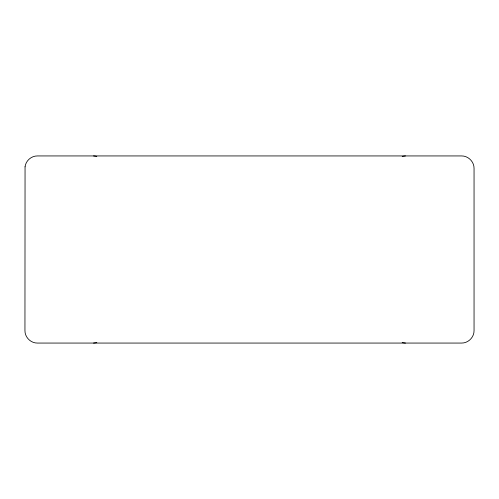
<?xml version="1.0" encoding="UTF-8"?>
<svg xmlns="http://www.w3.org/2000/svg" width="499" height="499" viewBox="0 0 499 499"><rect width="100%" height="100%" fill="white"/><g stroke="black" fill="none" stroke-linecap="round" stroke-linejoin="round"><path stroke-width="0.75" d="M402.206 156.362L405.438 155.938M96.794 342.638L93.562 343.062M93.562 155.938L96.794 156.362M405.438 343.062L402.206 342.638M25.056 166.785L24.95 330.588C24.813 337.255 30.757 343.2 37.425 343.062L461.575 343.062C468.243 343.2 474.187 337.255 474.05 330.588L474.05 168.412C474.187 161.745 468.243 155.8 461.575 155.938L37.425 155.938C31.343 155.844 25.755 160.747 25.056 166.785"/></g></svg>
